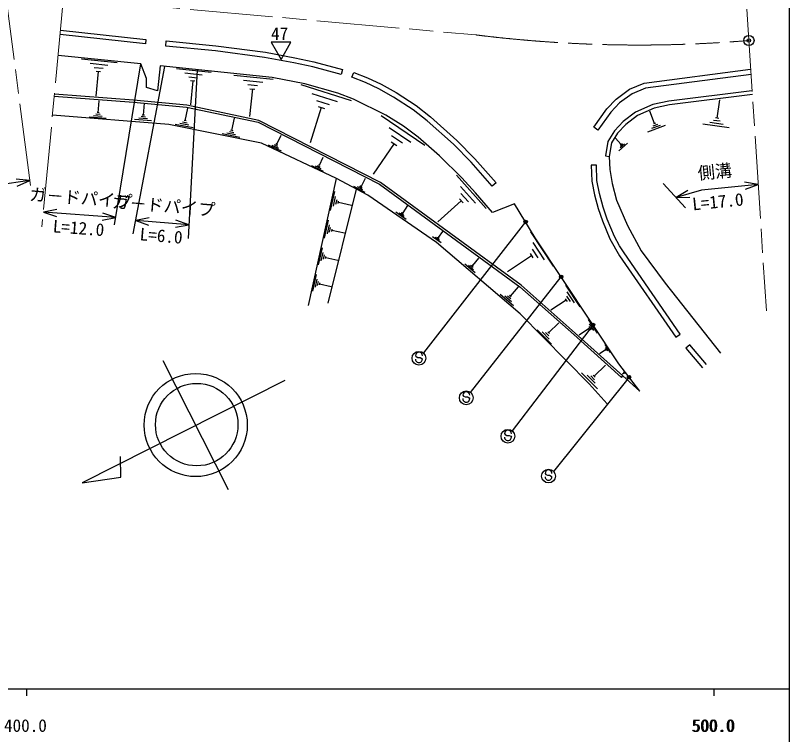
# Model space of a CAD drawing. Units: millimetres at full size, sheet at 1:1000; details may follow other scales. Extents: x 40000 to 680000, y 20000 to 380000.
# Drawn here: x 466399 to 579000, y 198357 to 302962 of the extents above; entities that cross this region are included whole.
import ezdxf
from ezdxf.enums import TextEntityAlignment as Align

# ---------------------------------------------------------------- set-up
doc = ezdxf.new("R2010")
doc.units = ezdxf.units.MM
doc.header["$LTSCALE"] = 1000
doc.header["$PDMODE"] = 32
doc.header["$PDSIZE"] = 500
doc.linetypes.add('CHAIN', pattern=[18.5, 12, -1.5, 3.5, -1.5])
for name, color, linetype, lineweight in [('M-BGD', 7, 'Continuous', 25), ('M-BMK', 2, 'CHAIN', 13), ('M-BMK-SRVR', 3, 'Continuous', 25), ('M-STR-STRC', 7, 'Continuous', 25), ('M-TTL-BAND', 7, 'Continuous', 25)]:
    doc.layers.add(name, color=color, linetype=linetype, lineweight=lineweight)
doc.styles.add('@ＭＳ ゴシック', font='')
doc.styles.add('ＭＳ ゴシック', font='')
doc.styles.get('@ＭＳ ゴシック').set_extended_font_data('@MS Gothic')
doc.styles.get('ＭＳ ゴシック').set_extended_font_data('MS Gothic')

msp = doc.modelspace()

# ---------------------------------------------------------------- linework, layer by layer
at = {"layer": 'M-BGD'}
for p, q in [((476007, 296653), (481187, 296121)), ((477249, 296002), (479839, 295736)), ((477843, 295418), (479138, 295285)), ((480827, 272522), (484622, 295918)), ((483516, 271190), (488107, 295560)), ((489843, 295232), (494852, 294719)), ((492844, 295075), (491524, 270511)), ((478437, 294833), (478064, 291207)), ((478113, 294867), (478761, 294800)), ((491044, 294602), (493549, 294346)), ((491619, 294037), (492871, 293909)), ((498179, 294274), (503882, 293690)), ((492194, 293472), (491835, 289966)), ((491881, 293504), (492507, 293440)), ((499546, 293558), (502398, 293266)), ((500201, 292914), (501627, 292768)), ((507922, 292928), (515238, 290611)), ((500855, 292271), (500447, 288279)), ((500499, 292308), (501212, 292235)), ((478423, 288817), (478565, 290563)), ((509519, 291617), (513177, 290459)), ((510202, 290596), (512031, 290017)), ((568474, 288023), (568860, 290713)), ((485008, 288469), (485151, 290221)), ((491085, 287649), (491453, 289489)), ((510885, 289575), (509262, 284454)), ((510427, 289720), (511342, 289430)), ((479005, 288268), (477759, 288369)), ((478714, 288542), (478091, 288593)), ((478579, 288804), (478267, 288830)), ((485164, 288456), (484852, 288482)), ((519579, 288395), (525954, 284078)), ((559354, 287251), (558689, 289052)), ((479608, 287968), (477115, 288171)), ((486198, 287616), (483695, 287820)), ((485593, 287918), (484342, 288020)), ((485300, 288193), (484675, 288244)), ((491637, 286992), (490322, 287255)), ((491361, 287320), (490703, 287452)), ((491249, 287616), (490920, 287682)), ((497894, 286229), (498250, 288009)), ((559515, 287310), (559193, 287192)), ((570229, 286594), (566387, 287146)), ((569324, 287116), (567403, 287392)), ((568899, 287570), (567938, 287708)), ((568714, 287988), (568234, 288057)), ((492241, 286597), (489612, 287124)), ((498161, 285912), (497525, 286039)), ((498053, 286198), (497735, 286261)), ((520741, 286679), (523929, 284520)), ((560926, 286954), (558352, 286004)), ((560187, 286974), (558901, 286499)), ((559771, 287112), (559127, 286875)), ((499012, 285212), (496470, 285721)), ((498428, 285594), (497156, 285848)), ((504403, 284222), (505031, 285551)), ((521106, 285502), (522700, 284422)), ((554466, 284219), (553689, 285100)), ((505083, 283204), (503184, 284101)), ((504698, 283618), (503749, 284066)), ((504550, 283920), (504076, 284144)), ((504521, 284166), (504284, 284278)), ((521472, 284324), (518450, 279862)), ((521073, 284594), (521870, 284055)), ((555429, 284397), (554171, 283285)), ((555003, 284245), (554374, 283689)), ((554545, 284288), (554388, 284149)), ((554735, 284232), (554420, 283954)), ((510613, 281178), (511178, 282374)), ((511225, 280263), (509517, 281069)), ((510879, 280635), (510025, 281039)), ((510746, 280907), (510319, 281109)), ((510720, 281128), (510507, 281229)), ((516711, 278129), (517318, 279272)), ((530535, 279733), (534882, 274879)), ((468482, 278935), (447111, 275846)), ((468482, 278935), (466496, 279171)), ((466644, 278146), (468482, 278935)), ((509037, 260750), (513114, 279232)), ((516813, 278074), (516609, 278183)), ((563846, 274972), (560613, 278511)), ((574447, 278389), (566191, 277569)), ((574447, 278389), (572473, 278713)), ((572576, 277683), (574447, 278389)), ((511863, 261125), (516022, 277686)), ((512248, 274612), (512852, 277349)), ((517267, 277205), (515634, 278073)), ((516945, 277585), (516129, 278019)), ((516828, 277857), (516420, 278074)), ((531136, 278084), (533310, 275658)), ((531195, 277043), (532281, 275830)), ((566191, 277569), (562487, 276459)), ((564189, 277509), (562487, 276459)), ((512673, 275236), (512975, 276605)), ((513022, 275518), (513173, 276202)), ((513334, 275628), (513409, 275971)), ((531253, 276002), (527855, 272958)), ((530981, 276305), (531524, 275698)), ((562487, 276459), (564487, 276518)), ((513371, 275800), (515287, 275377)), ((522774, 274261), (523491, 275305)), ((472420, 274734), (470455, 274365)), ((480995, 273560), (470455, 274365)), ((470455, 274365), (472342, 273702)), ((480995, 273560), (479109, 274223)), ((523212, 273302), (521721, 274326)), ((522942, 273707), (522196, 274219)), ((522858, 273984), (522485, 274240)), ((522867, 274197), (522680, 274325)), ((479030, 273191), (480995, 273560)), ((485854, 273510), (483886, 273155)), ((491631, 272508), (483886, 273155)), ((483886, 273155), (485768, 272478)), ((489663, 272153), (491631, 272508)), ((491631, 272508), (489749, 273185)), ((511361, 270588), (511938, 273206)), ((511767, 271184), (512056, 272494)), ((512101, 271454), (512245, 272109)), ((512399, 271560), (512471, 271887)), ((512435, 271724), (514268, 271319)), ((527948, 270684), (528548, 271559)), ((541310, 271497), (544622, 266495)), ((528315, 269881), (527066, 270739)), ((528088, 270220), (527464, 270649)), ((528018, 270452), (527706, 270667)), ((528026, 270631), (527870, 270738)), ((510498, 266676), (511050, 269180)), ((541638, 269915), (543294, 267414)), ((510886, 267247), (511162, 268499)), ((511206, 267505), (511344, 268131)), ((541466, 268002), (537965, 265683)), ((541259, 268315), (541673, 267690)), ((541552, 268959), (542380, 267708)), ((511491, 267606), (511560, 267919)), ((511525, 267762), (513278, 267376)), ((532907, 266599), (533801, 267643)), ((533269, 265513), (531777, 266791)), ((533024, 265981), (532278, 266620)), ((532965, 266290), (532592, 266610)), ((533000, 266519), (532813, 266679)), ((509659, 262874), (510187, 265267)), ((510030, 263420), (510294, 264616)), ((510336, 263666), (510467, 264264)), ((510608, 263763), (510674, 264062)), ((510641, 263912), (512316, 263543)), ((546402, 263742), (548493, 260584)), ((538866, 260705), (536919, 262373)), ((538393, 262123), (539560, 263486)), ((546609, 262743), (547655, 261164)), ((538546, 261317), (537573, 262151)), ((538469, 261720), (537983, 262137)), ((538515, 262019), (538271, 262228)), ((546500, 261535), (544290, 260071)), ((546369, 261733), (546631, 261338)), ((546555, 262139), (547077, 261350)), ((543956, 256809), (545432, 258263)), ((549710, 258747), (551025, 256761)), ((549840, 258119), (550498, 257126)), ((544363, 255132), (542286, 257240)), ((544054, 255867), (543016, 256921)), ((544005, 256338), (543486, 256865)), ((544086, 256678), (543827, 256941)), ((549772, 257360), (548381, 256439)), ((549689, 257484), (549854, 257235)), ((549806, 257739), (550135, 257243)), ((552133, 255088), (552890, 253946)), ((552189, 254509), (552378, 254223)), ((552208, 254727), (552586, 254156)), ((552169, 254290), (551370, 253761)), ((552122, 254362), (552216, 254219)), ((497373, 233970), (487899, 252712)), ((550595, 250490), (552226, 252097)), ((554863, 251134), (555073, 250860)), ((551044, 248637), (548749, 250967)), ((550703, 249449), (549556, 250614)), ((550649, 249970), (550076, 250552)), ((550739, 250345), (550452, 250636)), ((554886, 250934), (554694, 250786)), ((554873, 250951), (554899, 250916)), ((554887, 250989), (554940, 250920)), ((554888, 251044), (554993, 250907)), ((505577, 249883), (476100, 234981)), ((481708, 235793), (481700, 238794)), ((476100, 234981), (481708, 235793))]:
    msp.add_line(p, q, dxfattribs=at)
for points in [[(472951, 300846), (485384, 299476), (485313, 298830), (472890, 300199)], [(557235, 248288), (554176, 252276), (542021, 270628), (538995, 275585), (535776, 274293), (533304, 277172), (531345, 279336), (528087, 282530), (524994, 285261), (522856, 286850), (520264, 288468), (515559, 290782), (513271, 291650), (508491, 293016), (503745, 293959), (487454, 295627), (487038, 292024), (485476, 292461), (485476, 293815), (484622, 295918), (472603, 297154)], [(573407, 294388), (558038, 292408), (556109, 291572), (554256, 290231), (552992, 288911), (551125, 286290), (550514, 286725), (552413, 289391), (553762, 290798), (555735, 292227), (557837, 293138), (573311, 295132)], [(573529, 291996), (561432, 290485), (559138, 290012), (556615, 288910), (554817, 287533), (553544, 286182), (552591, 284648), (552243, 282521), (552785, 282432)], [(472043, 291209), (483554, 290343), (491276, 289625), (501712, 287418), (519364, 278406), (539766, 263489), (547610, 256532), (554562, 250304), (554762, 250528)], [(557235, 248288), (554762, 250528), (547810, 256755), (539954, 263723), (519522, 278663), (501813, 287703), (491321, 289922), (483580, 290642), (472071, 291508)], [(573598, 291450), (561522, 289942), (559306, 289485), (556896, 288433), (555186, 287123), (553983, 285845), (553116, 284450), (552785, 282432), (552870, 280547), (553204, 278502), (553829, 276091), (555413, 272390), (557443, 268717), (560903, 264031), (568956, 253845)], [(552470, 246462), (549845, 249355), (539796, 259553), (527664, 269947), (517679, 276806), (513114, 279232), (502196, 284390), (488693, 287094), (471785, 288472)], [(566926, 252204), (564502, 255051), (563931, 254565), (566355, 251718)]]:
    msp.add_lwpolyline(points, dxfattribs=at)
for points in [[(488328, 299253), (495560, 298554), (502756, 297614), (507027, 296799), (509814, 296223), (513992, 295103), (513798, 294379), (509641, 295493), (506881, 296064), (502637, 296873), (495475, 297809), (488256, 298506)], [(515622, 294677), (517626, 293882), (519619, 292978), (521800, 291742), (524664, 289848), (526788, 288197), (530626, 284770), (533243, 282124), (536317, 278610), (535752, 278116), (532694, 281613), (530109, 284226), (526308, 287620), (524227, 289238), (521407, 291102), (519279, 292309), (517332, 293192), (515346, 293980)], [(563076, 256598), (554924, 268411), (554248, 269460), (553552, 270799), (552472, 273353), (551876, 275079), (551344, 277058), (550985, 278934), (550903, 281207), (550153, 281180), (550238, 278849), (550613, 276890), (551158, 274859), (551771, 273084), (552879, 270465), (554289, 268011), (562459, 256172)]]:
    msp.add_lwpolyline(points, close=True, dxfattribs=at)
for centre, radius in [((492617, 243379), 7500), ((492762, 243442), 6000)]:
    msp.add_circle(centre, radius, dxfattribs=at)
at = {"layer": 'M-BMK'}
for p, q in [((468574, 278222), (460219, 342651)), ((476826, 341955), (470253, 272225)), ((570389, 340801), (575644, 259982)), ((473390, 305501), (533371, 300133))]:
    msp.add_line(p, q, dxfattribs=at)
msp.add_arc((557128, 490894), 192234, 262.90122, 274.76179, dxfattribs=at)
at = {"layer": 'M-BMK-SRVR'}
msp.add_circle((573086, 299323), 750, dxfattribs=at)
msp.add_point((573086, 299323), dxfattribs=at)
msp.add_point((573086, 299323), dxfattribs=at)
at = {"layer": 'M-STR-STRC'}
for p, q in [((540615, 272931), (525735, 253864)), ((532603, 248120), (545784, 264947)), ((550423, 257942), (538651, 242542)), ((524602, 253472), (524708, 253336)), ((524708, 253336), (524953, 253224)), ((524953, 253224), (525253, 253221)), ((525253, 253221), (525498, 253082)), ((525498, 253082), (525598, 252964)), ((555654, 250350), (544677, 236644)), ((531481, 247718), (531587, 247582)), ((531587, 247582), (531832, 247470)), ((531832, 247470), (532133, 247467)), ((532133, 247467), (532378, 247328)), ((532378, 247328), (532478, 247210)), ((537542, 242129), (537648, 241993)), ((537648, 241993), (537893, 241881)), ((537893, 241881), (538194, 241879)), ((538194, 241879), (538439, 241740)), ((538439, 241740), (538538, 241622)), ((543446, 236344), (543551, 236208)), ((543551, 236208), (543797, 236096)), ((543797, 236096), (544097, 236094)), ((544097, 236094), (544342, 235954)), ((544342, 235954), (544442, 235836))]:
    msp.add_line(p, q, dxfattribs=at)
msp.add_lwpolyline([(505025, 296582), (506468, 299082), (503581, 299082)], close=True, dxfattribs=at)
for centre, radius in [((540615, 272931), 250), ((540615, 272931), 200), ((540615, 272931), 150), ((540615, 272931), 100), ((540615, 272931), 50), ((540615, 272931), 20), ((545784, 264947), 250), ((545784, 264947), 200), ((545784, 264947), 150), ((545784, 264947), 100), ((545784, 264947), 50), ((545784, 264947), 20), ((550423, 257942), 250), ((550423, 257942), 200), ((550423, 257942), 150), ((550423, 257942), 100), ((550423, 257942), 50), ((550423, 257942), 20), ((525099, 253093), 1000), ((555654, 250350), 250), ((555654, 250350), 200), ((555654, 250350), 150), ((555654, 250350), 100), ((555654, 250350), 50), ((555654, 250350), 20), ((531979, 247339), 1000), ((538039, 241750), 1000), ((543943, 235965), 1000)]:
    msp.add_circle(centre, radius, dxfattribs=at)
for centre, start, end in [((525102, 253468), 359.55488, 179.55488), ((525098, 252968), 179.55488, 359.55488), ((531981, 247714), 359.55488, 179.55488), ((531978, 247214), 179.55488, 359.55488), ((538042, 242125), 359.55488, 179.55488), ((538038, 241625), 179.55488, 359.55488), ((543946, 236340), 359.55488, 179.55488), ((543942, 235840), 179.55488, 359.55488)]:
    msp.add_arc(centre, 500, start, end, dxfattribs=at)
for p in [(540615, 272931), (545784, 264947), (550423, 257942), (555654, 250350)]:
    msp.add_point(p, dxfattribs=at)
at = {"layer": 'M-TTL-BAND'}
for p, q in [((579000, 20000), (579000, 370000)), ((40000, 205000), (579000, 205000)), ((468000, 205000), (468000, 204000)), ((568000, 205000), (568000, 204000))]:
    msp.add_line(p, q, dxfattribs=at)

# ---------------------------------------------------------------- texts
at = {"layer": 'M-BGD', "style": 'ＭＳ ゴシック'}
for s, rotation, p in [('側溝', 5.672, (568286, 278782)), ('ガ－ドパイプ', 355.63, (475801, 274960)), ('ガ－ドパイプ', 355.224, (487842, 273828))]:
    msp.add_text(s, height=1833, rotation=rotation, dxfattribs=at).set_placement(p, align=Align.BOTTOM_CENTER)
at = {"layer": 'M-BGD', "style": '@ＭＳ ゴシック'}
for s, rotation, p in [('L=17.0', 5.672, (568484, 276792)), ('L=12.0', 355.63, (475649, 272966)), ('L=6.0', 355.224, (487675, 271835))]:
    msp.add_text(s, height=1833, rotation=rotation, dxfattribs=at).set_placement(p, align=Align.TOP_CENTER)
at = {"layer": 'M-STR-STRC', "style": 'ＭＳ ゴシック'}
msp.add_text('47', height=1833, dxfattribs=at).set_placement((504818, 300309), align=Align.MIDDLE_CENTER)
at = {"layer": 'M-TTL-BAND', "style": 'ＭＳ ゴシック'}
for s, p in [('400.0', (467844, 198195)), ('500.0', (567844, 198195)), ('500.0', (568000, 198195))]:
    msp.add_text(s, height=1833, dxfattribs=at).set_placement(p, align=Align.BOTTOM_CENTER)

doc.saveas('drawing.dxf')
